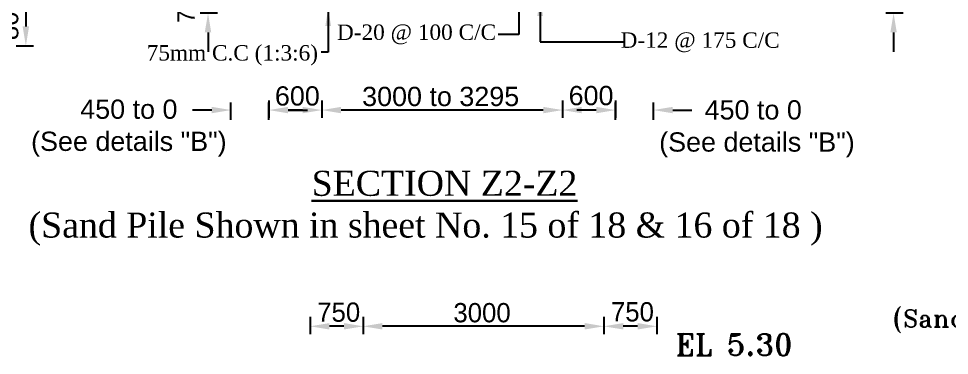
# Model space of a CAD drawing. Extents: x -1206532 to 786809, y -4288605 to 172932.
# Drawn here: x -244779 to -220615, y -4237069 to -4228329 of the extents above; entities that cross this region are included whole.
import ezdxf

# ---------------------------------------------------------------- set-up
doc = ezdxf.new("R2010")
doc.units = 0
doc.header["$LTSCALE"] = 300
doc.header["$MEASUREMENT"] = 0
doc.layers.get('0').update_dxf_attribs({"linetype": 'CONTINUOUS'})
doc.layers.get('DEFPOINTS').update_dxf_attribs({"linetype": 'CONTINUOUS'})
doc.layers.add('LINE', color=7, linetype='CONTINUOUS')
doc.layers.add('Text 20', color=7, linetype='CONTINUOUS', lineweight=15)
doc.styles.add('Arial-200', font='ARIAL_0.TTF')
doc.styles.add('BIG', font='ROMANT.SHX')
doc.dimstyles.new('3', dxfattribs={"dimtxt": 225, "dimasz": 350, "dimexe": 100, "dimexo": 25, "dimgap": 9, "dimtad": 0, "dimdec": 0, "dimzin": 0, "dimdsep": 46, "dimtxsty": 'Standard', "dimcen": 0, "dimclrd": 5, "dimclre": 6, "dimclrt": 1, "dimadec": 0, "dimazin": 0, "dimtfac": 1, "dimtdec": 0, "dimtofl": 0, "dimtmove": 2, "dimatfit": 3, "dimfxl": 1, "dimtolj": 1, "dimtzin": 0, "dimarcsym": 0})
doc.dimstyles.new('ISO-25', dxfattribs={"dimtxt": 2.5, "dimasz": 2.5, "dimexe": 1.25, "dimexo": 0.625, "dimtad": 1, "dimtxsty": 'Standard', "dimcen": 2.5, "dimadec": 0, "dimazin": 0, "dimtfac": 1, "dimtmove": 0, "dimatfit": 3, "dimfxl": 1, "dimarcsym": 0})

# ---------------------------------------------------------------- blocks, each defined once
blk = doc.blocks.new('*D284')
at = {"layer": 'DEFPOINTS', "color": 0, "lineweight": 30}
for p in [(-244919, -4227627), (-244981, -4229033), (-244591, -4229033)]:
    blk.add_point(p, dxfattribs=at)
at = {"layer": 'LINE', "color": 7, "lineweight": -2}
for p, q in [((-244841, -4227627), (-244391, -4227627)), ((-244591, -4228127), (-244591, -4228533)), ((-244841, -4229033), (-244391, -4229033))]:
    blk.add_line(p, q, dxfattribs=at)
at = {"layer": 'LINE', "color": 7, "lineweight": 30}
for points in [[(-244674, -4228127), (-244508, -4228127), (-244591, -4227627)], [(-244674, -4228533), (-244508, -4228533), (-244591, -4229033)]]:
    blk.add_solid(points, dxfattribs=at)
at = {"layer": 'LINE', "color": 7, "lineweight": 30, "insert": (-245034, -4228330), "char_height": 500, "attachment_point": 5, "rotation": 90}
blk.add_mtext('\\A1;800', dxfattribs=at)
blk = doc.blocks.new('*D884')
at = {"layer": 'DEFPOINTS', "color": 0, "lineweight": 30}
for p in [(-229584, -4235771), (-235834, -4235979), (-235834, -4236314)]:
    blk.add_point(p, dxfattribs=at)
at = {"layer": 'LINE', "color": 7, "lineweight": -2}
for p, q in [((-235834, -4236064), (-235834, -4236514)), ((-229584, -4236064), (-229584, -4236514)), ((-230084, -4236314), (-235334, -4236314))]:
    blk.add_line(p, q, dxfattribs=at)
at = {"layer": 'LINE', "color": 7, "lineweight": 30}
for points in [[(-235334, -4236230), (-235334, -4236397), (-235834, -4236314)], [(-230084, -4236230), (-230084, -4236397), (-229584, -4236314)]]:
    blk.add_solid(points, dxfattribs=at)
at = {"layer": 'LINE', "color": 7, "lineweight": 30, "insert": (-232748, -4235964), "char_height": 500, "attachment_point": 5}
blk.add_mtext('\\A1;3000', dxfattribs=at)
blk = doc.blocks.new('*D885')
at = {"layer": 'DEFPOINTS', "color": 0, "lineweight": 30}
for p in [(-229584, -4235771), (-228209, -4235880), (-229584, -4236314)]:
    blk.add_point(p, dxfattribs=at)
at = {"layer": 'LINE', "color": 7, "lineweight": -2}
for p, q in [((-229584, -4236064), (-229584, -4236514)), ((-228209, -4236064), (-228209, -4236514)), ((-228709, -4236314), (-229084, -4236314))]:
    blk.add_line(p, q, dxfattribs=at)
at = {"layer": 'LINE', "color": 7, "lineweight": 30}
for points in [[(-229084, -4236230), (-229084, -4236397), (-229584, -4236314)], [(-228709, -4236230), (-228709, -4236397), (-228209, -4236314)]]:
    blk.add_solid(points, dxfattribs=at)
at = {"layer": 'LINE', "color": 7, "lineweight": 30, "insert": (-228844, -4235941), "char_height": 500, "attachment_point": 5}
blk.add_mtext('\\A1;750', dxfattribs=at)
blk = doc.blocks.new('*D886')
at = {"layer": 'DEFPOINTS', "color": 0, "lineweight": 30}
for p in [(-237209, -4235979), (-235834, -4235979), (-237209, -4236314)]:
    blk.add_point(p, dxfattribs=at)
at = {"layer": 'LINE', "color": 7, "lineweight": -2}
for p, q in [((-237209, -4236064), (-237209, -4236514)), ((-235834, -4236064), (-235834, -4236514)), ((-236334, -4236314), (-236709, -4236314))]:
    blk.add_line(p, q, dxfattribs=at)
at = {"layer": 'LINE', "color": 7, "lineweight": 30}
for points in [[(-236709, -4236230), (-236709, -4236397), (-237209, -4236314)], [(-236334, -4236230), (-236334, -4236397), (-235834, -4236314)]]:
    blk.add_solid(points, dxfattribs=at)
at = {"layer": 'LINE', "color": 7, "lineweight": 30, "insert": (-236469, -4235950), "char_height": 500, "attachment_point": 5}
blk.add_mtext('\\A1;750', dxfattribs=at)
blk = doc.blocks.new('*D893')
at = {"layer": 'DEFPOINTS', "color": 0, "lineweight": 30}
for p in [(-230658, -4230159), (-236908, -4230367), (-236908, -4230702)]:
    blk.add_point(p, dxfattribs=at)
at = {"layer": 'LINE', "color": 7, "lineweight": -2}
for p, q in [((-236908, -4230452), (-236908, -4230902)), ((-230658, -4230452), (-230658, -4230902)), ((-231158, -4230702), (-236408, -4230702))]:
    blk.add_line(p, q, dxfattribs=at)
at = {"layer": 'LINE', "color": 7, "lineweight": 30}
for points in [[(-236408, -4230619), (-236408, -4230786), (-236908, -4230702)], [(-231158, -4230619), (-231158, -4230786), (-230658, -4230702)]]:
    blk.add_solid(points, dxfattribs=at)
at = {"layer": 'LINE', "color": 7, "lineweight": 30, "insert": (-233822, -4230352), "char_height": 500, "attachment_point": 5}
blk.add_mtext('\\A1;{\\fArial|b0|i0|c0|p34;3000 to 3295}', dxfattribs=at)
blk = doc.blocks.new('*D894')
at = {"layer": 'DEFPOINTS', "color": 0, "lineweight": 30}
for p in [(-230658, -4230159), (-229283, -4230269), (-230658, -4230702)]:
    blk.add_point(p, dxfattribs=at)
at = {"layer": 'LINE', "color": 7, "lineweight": -2}
for p, q in [((-230658, -4230452), (-230658, -4230902)), ((-229283, -4230452), (-229283, -4230902)), ((-229783, -4230702), (-230158, -4230702))]:
    blk.add_line(p, q, dxfattribs=at)
at = {"layer": 'LINE', "color": 7, "lineweight": 30}
for points in [[(-230158, -4230619), (-230158, -4230786), (-230658, -4230702)], [(-229783, -4230619), (-229783, -4230786), (-229283, -4230702)]]:
    blk.add_solid(points, dxfattribs=at)
at = {"layer": 'LINE', "color": 7, "lineweight": 30, "insert": (-229918, -4230330), "char_height": 500, "attachment_point": 5}
blk.add_mtext('\\A1;{\\fArial|b0|i0|c0|p34;600}', dxfattribs=at)
blk = doc.blocks.new('*D895')
at = {"layer": 'DEFPOINTS', "color": 0, "lineweight": 30}
for p in [(-238283, -4230367), (-236908, -4230367), (-238283, -4230702)]:
    blk.add_point(p, dxfattribs=at)
at = {"layer": 'LINE', "color": 7, "lineweight": -2}
for p, q in [((-238283, -4230452), (-238283, -4230902)), ((-236908, -4230452), (-236908, -4230902)), ((-237408, -4230702), (-237783, -4230702))]:
    blk.add_line(p, q, dxfattribs=at)
at = {"layer": 'LINE', "color": 7, "lineweight": 30}
for points in [[(-237783, -4230619), (-237783, -4230786), (-238283, -4230702)], [(-237408, -4230619), (-237408, -4230786), (-236908, -4230702)]]:
    blk.add_solid(points, dxfattribs=at)
at = {"layer": 'LINE', "color": 7, "lineweight": 30, "insert": (-237543, -4230339), "char_height": 500, "attachment_point": 5}
blk.add_mtext('\\A1;{\\fArial|b0|i0|c0|p34;600}', dxfattribs=at)
blk = doc.blocks.new('*D897')
at = {"layer": 'DEFPOINTS', "color": 0, "lineweight": 30}
for p in [(-222064, -4227999), (-221808, -4227999), (-221788, -4228187)]:
    blk.add_point(p, dxfattribs=at)
at = {"layer": 'LINE', "color": 7, "lineweight": -2}
for p, q in [((-222064, -4227499), (-222064, -4226999)), ((-221814, -4227999), (-222264, -4227999)), ((-221814, -4228187), (-222264, -4228187)), ((-222064, -4228687), (-222064, -4229187))]:
    blk.add_line(p, q, dxfattribs=at)
at = {"layer": 'LINE', "color": 7, "lineweight": 30}
for points in [[(-222148, -4227499), (-221981, -4227499), (-222064, -4227999)], [(-222148, -4228687), (-221981, -4228687), (-222064, -4228187)]]:
    blk.add_solid(points, dxfattribs=at)
at = {"layer": 'LINE', "color": 7, "lineweight": 30, "insert": (-222632, -4227856), "char_height": 450, "attachment_point": 5, "rotation": 90}
blk.add_mtext('\\A1;75', dxfattribs=at)
blk = doc.blocks.new('*D900')
at = {"layer": 'DEFPOINTS', "color": 0, "lineweight": 30}
for p in [(-239862, -4227974), (-239266, -4227974), (-239266, -4228187)]:
    blk.add_point(p, dxfattribs=at)
at = {"layer": 'LINE', "color": 7, "lineweight": -2}
for p, q in [((-239862, -4227474), (-239862, -4226974)), ((-239612, -4227974), (-240062, -4227974)), ((-239612, -4228187), (-240062, -4228187)), ((-239862, -4228687), (-239862, -4229187))]:
    blk.add_line(p, q, dxfattribs=at)
at = {"layer": 'LINE', "color": 7, "lineweight": 30}
for points in [[(-239946, -4227474), (-239779, -4227474), (-239862, -4227974)], [(-239946, -4228687), (-239779, -4228687), (-239862, -4228187)]]:
    blk.add_solid(points, dxfattribs=at)
at = {"layer": 'LINE', "color": 7, "lineweight": 30, "insert": (-240430, -4228108), "char_height": 450, "attachment_point": 5, "rotation": 90}
blk.add_mtext('\\A1;75', dxfattribs=at)
blk = doc.blocks.new('*D941')
at = {"layer": 'DEFPOINTS', "color": 0, "lineweight": 30}
for p in [(-229283, -4230702), (-229283, -4231924), (-228299, -4231924)]:
    blk.add_point(p, dxfattribs=at)
at = {"layer": 'LINE', "color": 7, "lineweight": -2}
for p, q in [((-229283, -4230952), (-229283, -4230502)), ((-228299, -4230952), (-228299, -4230502)), ((-229783, -4230702), (-230283, -4230702)), ((-227799, -4230702), (-227299, -4230702))]:
    blk.add_line(p, q, dxfattribs=at)
at = {"layer": 'LINE', "color": 7, "lineweight": 30}
for points in [[(-229783, -4230619), (-229783, -4230786), (-229283, -4230702)], [(-227799, -4230619), (-227799, -4230786), (-228299, -4230702)]]:
    blk.add_solid(points, dxfattribs=at)
at = {"layer": 'LINE', "color": 7, "lineweight": 30, "insert": (-225708, -4231189), "char_height": 500, "attachment_point": 5}
blk.add_mtext('\\A1;{\\fArial|b0|i0|c0|p34;450 to 0\\P (See details "B")}', dxfattribs=at)
blk = doc.blocks.new('*D942')
at = {"layer": 'DEFPOINTS', "color": 0, "lineweight": 30}
for p in [(-239266, -4230702), (-239266, -4231924), (-238283, -4231924)]:
    blk.add_point(p, dxfattribs=at)
at = {"layer": 'LINE', "color": 7, "lineweight": -2}
for p, q in [((-239266, -4230952), (-239266, -4230502)), ((-238283, -4230952), (-238283, -4230502)), ((-239766, -4230702), (-240266, -4230702)), ((-237783, -4230702), (-237283, -4230702))]:
    blk.add_line(p, q, dxfattribs=at)
at = {"layer": 'LINE', "color": 7, "lineweight": 30}
for points in [[(-239766, -4230619), (-239766, -4230786), (-239266, -4230702)], [(-237783, -4230619), (-237783, -4230786), (-238283, -4230702)]]:
    blk.add_solid(points, dxfattribs=at)
at = {"layer": 'LINE', "color": 7, "lineweight": 30, "insert": (-241917, -4231171), "char_height": 500, "attachment_point": 5}
blk.add_mtext('\\A1;{\\fArial|b0|i0|c0|p34;450 to 0\\P(See details "B")}', dxfattribs=at)

msp = doc.modelspace()

# ---------------------------------------------------------------- texts
at = {"linetype": 'ByBlock', "lineweight": 30, "char_height": 400, "attachment_point": 3}
for s, insert, width in [('{\\fTimes New Roman|b0|i0|c0|p18;D-20 @ 100 C/C}', (-232383.348, -4228481.582), 4181.1469), ('{\\fTimes New Roman|b0|i0|c0|p18;D-12 @ 175 C/C}', (-225019.924, -4228686.713), 4181.1469), ('{\\fTimes New Roman|b0|i0|c0|p18;75mm C.C (1:3:6)}', (-237006.619, -4229016.691), 4523.64507)]:
    msp.add_mtext(s, dxfattribs=dict(at, insert=insert, width=width))
at = {"layer": 'LINE', "color": 0, "style": 'BIG'}
msp.add_text('(Sand Pile Shown in sheet No. 15 of 18 & 16 of 18)', height=448, dxfattribs=at).set_placement((-222079.388, -4236334.574))
at = {"layer": 'LINE', "lineweight": 30, "insert": (-234335.907, -4232277.734), "char_height": 650, "width": 23417.44191, "attachment_point": 2, "style": 'Arial-200'}
msp.add_mtext('{\\fTimes New Roman|b1|i0|c0|p18;     \\fTimes New Roman|b0|i0|c0|p18;\\LSECTION Z2-Z2\\l    \\P (Sand Pile Shown in sheet No. 15 of 18 & 16 of 18 )}', dxfattribs=at)
at = {"layer": 'Text 20', "lineweight": 30, "style": 'BIG'}
msp.add_text('EL 5.30', height=562.5, dxfattribs=at).set_placement((-227723.326, -4237068.67))

# ---------------------------------------------------------------- dimensions: what is measured, and where the dimension line sits
at = {"layer": 'LINE', "lineweight": 30}
for base, p1, p2, angle, text, override, picture, middle in [((-239862.298, -4227974.451), (-239266.027, -4228187.042), (-239266.027, -4227974.451), 90, '75', {"dimtxt": 450, "dimasz": 500, "dimexe": 200, "dimexo": 5, "dimdle": 250, "dimclrd": 7, "dimclre": 7, "dimclrt": 7, "dimfxl": 250, "dimfxlon": 1}, '*D900', (-240429.915, -4228108)), ((-222064.299, -4227999.049), (-221787.972, -4228186.549), (-221808.416, -4227999.049), 90, '75', {"dimtxt": 450, "dimasz": 500, "dimexe": 200, "dimexo": 5, "dimdle": 250, "dimclrd": 7, "dimclre": 7, "dimclrt": 7, "dimfxl": 250, "dimfxlon": 1}, '*D897', (-222631.917, -4227856.464)), ((-239266.027, -4230702.197), (-238282.534, -4231924.083), (-239266.027, -4231924.083), 180, '{\\fArial|b0|i0|c0|p34;450 to 0\\P(See details "B")}', {"dimtxt": 500, "dimasz": 500, "dimexe": 200, "dimexo": 5, "dimdle": 250, "dimclrd": 7, "dimclre": 7, "dimclrt": 7, "dimfxl": 250, "dimfxlon": 1}, '*D942', (-241916.682, -4231170.514)), ((-229282.534, -4230702.197), (-228299.042, -4231924.083), (-229282.534, -4231924.083), 180, '{\\fArial|b0|i0|c0|p34;450 to 0\\P (See details "B")}', {"dimtxt": 500, "dimasz": 500, "dimexe": 200, "dimexo": 5, "dimdle": 250, "dimclrd": 7, "dimclre": 7, "dimclrt": 7, "dimfxl": 250, "dimfxlon": 1}, '*D941', (-225708, -4231189)), ((-236907.534, -4230702.197), (-230657.534, -4230159.211), (-236907.534, -4230367.29), 180, '{\\fArial|b0|i0|c0|p34;3000 to 3295}', {"dimtxt": 500, "dimasz": 500, "dimexe": 200, "dimexo": 5, "dimdle": 250, "dimclrd": 7, "dimclre": 7, "dimclrt": 7, "dimfxl": 250, "dimfxlon": 1}, '*D893', (-233822.264, -4230352.14)), ((-238282.534, -4230702.197), (-236907.534, -4230367.29), (-238282.534, -4230367.29), 180, '{\\fArial|b0|i0|c0|p34;600}', {"dimtxt": 500, "dimasz": 500, "dimexe": 200, "dimexo": 5, "dimdle": 250, "dimclrd": 7, "dimclre": 7, "dimclrt": 7, "dimfxl": 250, "dimfxlon": 1}, '*D895', (-237543.342, -4230338.969)), ((-230657.534, -4230702.197), (-229282.534, -4230268.843), (-230657.534, -4230159.211), 180, '{\\fArial|b0|i0|c0|p34;600}', {"dimtxt": 500, "dimasz": 500, "dimexe": 200, "dimexo": 5, "dimdle": 250, "dimclrd": 7, "dimclre": 7, "dimclrt": 7, "dimfxl": 250, "dimfxlon": 1}, '*D894', (-229918.342, -4230329.663)), ((-237208.542, -4236313.61), (-235833.542, -4235978.704), (-237208.542, -4235978.704), 180, '750', {"dimtxt": 500, "dimasz": 500, "dimexe": 200, "dimexo": 5, "dimdle": 250, "dimclrd": 7, "dimclre": 7, "dimclrt": 7, "dimfxl": 250, "dimfxlon": 1}, '*D886', (-236469.35, -4235950.382)), ((-235833.542, -4236313.61), (-229583.542, -4235770.624), (-235833.542, -4235978.704), 180, '3000', {"dimtxt": 500, "dimasz": 500, "dimexe": 200, "dimexo": 5, "dimdle": 250, "dimclrd": 7, "dimclre": 7, "dimclrt": 7, "dimfxl": 250, "dimfxlon": 1}, '*D884', (-232748.272, -4235963.553)), ((-229583.542, -4236313.61), (-228208.542, -4235880.257), (-229583.542, -4235770.624), 180, '750', {"dimtxt": 500, "dimasz": 500, "dimexe": 200, "dimexo": 5, "dimdle": 250, "dimclrd": 7, "dimclre": 7, "dimclrt": 7, "dimfxl": 250, "dimfxlon": 1}, '*D885', (-228844.35, -4235941.076))]:
    dim = msp.add_linear_dim(base=base, p1=p1, p2=p2, angle=angle, text=text, dimstyle='3', override=override, dxfattribs=at)
    dim.commit()
    dim.dimension.update_dxf_attribs({"geometry": picture, "text_midpoint": middle, "dimtype": 160})
at = {"layer": 'LINE', "color": 0, "lineweight": 30}
dim = msp.add_linear_dim(base=(-244591.074, -4229033.014), p1=(-244919.32, -4227626.791), p2=(-244980.801, -4229033.014), angle=90, text='800', dimstyle='3', override={"dimtxt": 500, "dimasz": 500, "dimexe": 200, "dimexo": 5, "dimdle": 250, "dimclrd": 7, "dimclre": 7, "dimclrt": 7, "dimfxl": 250, "dimfxlon": 1}, dxfattribs=at)
dim.commit()
dim.dimension.update_dxf_attribs({"geometry": '*D284', "text_midpoint": (-245034, -4228329.903), "dimtype": 160})

# ---------------------------------------------------------------- leaders
at = {"linetype": 'ByBlock', "lineweight": 30}
for points in [[(-231794.253, -4227612.049), (-231794.253, -4228737.974), (-232328.638, -4228737.974)], [(-231239.172, -4227809.049), (-231239.172, -4228928.266), (-229072.207, -4228928.266)], [(-236742.167, -4228066.559), (-236742.167, -4229203.767), (-236922.167, -4229203.767)]]:
    msp.add_leader(points, dimstyle='ISO-25', override={"dimtxt": 500, "dimasz": 450, "dimclrd": 7, "dimclre": 7, "dimclrt": 7}, dxfattribs=at)

doc.saveas('drawing.dxf')
